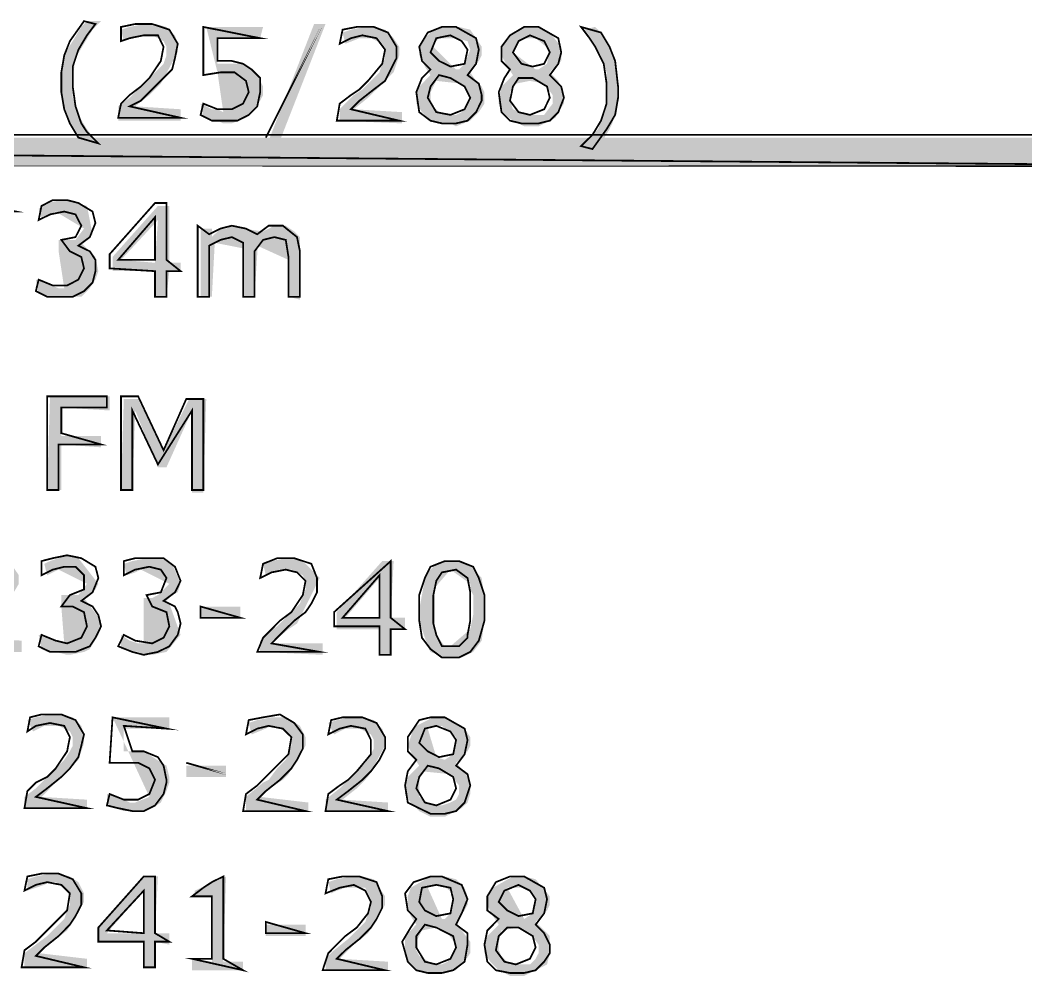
# Model space of a CAD drawing. Header units: millimetres. Extents: x 688550 to 690417, y 7458888 to 7459543.
# Drawn here: x 689761.46 to 689787.7, y 7459309.09 to 7459334.01 of the extents above; entities that cross this region are included whole.
import ezdxf

# ---------------------------------------------------------------- set-up
doc = ezdxf.new("R2010")
doc.units = ezdxf.units.MM
doc.header["$LTSCALE"] = 3
doc.header["$MEASUREMENT"] = 0
doc.layers.add('H', color=7, linetype='Continuous')
doc.layers.add('P', color=7, linetype='Continuous')

msp = doc.modelspace()

# ---------------------------------------------------------------- hatches: boundary and pattern name
at = {"layer": 'H', "linetype": 'Continuous'}
for points in [[(689763.124, 7459330.796), (689762.977, 7459330.947), (689762.755, 7459331.317), (689762.608, 7459331.686), (689762.532, 7459332.132), (689762.532, 7459332.648), (689762.608, 7459333.093), (689762.683, 7459333.24), (689762.83, 7459333.463), (689763.053, 7459333.833), (689763.2, 7459333.984), (689763.569, 7459333.984), (689763.347, 7459333.761), (689763.124, 7459333.392), (689762.902, 7459333.018), (689762.83, 7459332.501), (689762.83, 7459332.203), (689762.83, 7459331.985), (689762.902, 7459331.762), (689762.977, 7459331.539), (689763.2, 7459331.166), (689763.498, 7459330.796), (689763.498, 7459330.796), (689763.124, 7459330.796)], [(689765.644, 7459331.388), (689764.015, 7459331.388), (689764.015, 7459331.762), (689764.313, 7459331.985), (689764.607, 7459332.279), (689764.829, 7459332.501), (689765.052, 7459332.724), (689765.199, 7459332.871), (689765.275, 7459333.093), (689765.275, 7459333.316), (689765.199, 7459333.463), (689764.905, 7459333.614), (689764.682, 7459333.614), (689764.535, 7459333.614), (689764.162, 7459333.463), (689764.09, 7459333.761), (689764.313, 7459333.833), (689764.682, 7459333.908), (689764.976, 7459333.908), (689765.275, 7459333.833), (689765.497, 7459333.614), (689765.569, 7459333.392), (689765.569, 7459333.169), (689765.128, 7459332.354), (689764.829, 7459332.056), (689764.46, 7459331.762), (689765.644, 7459331.686), (689765.644, 7459331.388)], [(689766.757, 7459331.317), (689766.606, 7459331.388), (689766.236, 7459331.464), (689766.165, 7459331.833), (689766.459, 7459331.686), (689766.606, 7459331.686), (689766.757, 7459331.611), (689766.606, 7459332.648), (689766.312, 7459333.833), (689767.795, 7459333.833), (689767.719, 7459333.539), (689766.606, 7459333.539), (689766.606, 7459332.871), (689766.98, 7459332.871), (689767.127, 7459332.871), (689767.274, 7459332.871), (689767.643, 7459332.577), (689767.795, 7459332.279), (689767.795, 7459332.056), (689767.719, 7459331.909), (689767.496, 7459331.611), (689767.349, 7459331.464), (689766.98, 7459331.317), (689766.757, 7459331.317)], [(689767.942, 7459330.872), (689769.126, 7459333.908), (689769.424, 7459333.908), (689768.236, 7459330.872), (689767.942, 7459330.872)], [(689771.423, 7459331.317), (689769.794, 7459331.388), (689769.794, 7459331.686), (689770.016, 7459331.909), (689770.163, 7459332.056), (689770.386, 7459332.203), (689770.609, 7459332.426), (689770.831, 7459332.648), (689770.903, 7459332.871), (689770.978, 7459333.018), (689770.978, 7459333.24), (689770.903, 7459333.392), (689770.609, 7459333.539), (689770.462, 7459333.539), (689770.31, 7459333.539), (689769.941, 7459333.392), (689769.869, 7459333.686), (689770.088, 7459333.761), (689770.462, 7459333.833), (689770.684, 7459333.833), (689770.978, 7459333.761), (689771.201, 7459333.539), (689771.348, 7459333.316), (689771.348, 7459333.093), (689771.276, 7459332.871), (689771.201, 7459332.648), (689770.756, 7459332.203), (689770.533, 7459331.985), (689770.163, 7459331.686), (689771.423, 7459331.611), (689771.423, 7459331.317)], [(689772.83, 7459331.241), (689772.683, 7459331.317), (689772.461, 7459331.317), (689772.163, 7459331.388), (689771.94, 7459331.611), (689771.793, 7459331.833), (689771.793, 7459332.132), (689771.869, 7459332.279), (689772.163, 7459332.577), (689772.314, 7459332.426), (689772.163, 7459332.132), (689772.163, 7459331.909), (689772.238, 7459331.762), (689772.385, 7459331.611), (689772.536, 7459331.539), (689772.83, 7459331.539), (689772.977, 7459331.611), (689773.2, 7459331.909), (689773.2, 7459332.056), (689772.977, 7459332.354), (689772.314, 7459332.426), (689772.163, 7459332.577), (689772.016, 7459332.799), (689771.869, 7459333.093), (689771.869, 7459333.316), (689772.016, 7459333.539), (689772.238, 7459333.761), (689772.536, 7459333.833), (689772.683, 7459333.833), (689772.906, 7459333.833), (689773.2, 7459333.761), (689773.351, 7459333.539), (689773.498, 7459333.316), (689773.498, 7459333.093), (689773.423, 7459332.946), (689773.2, 7459332.648), (689773.053, 7459332.871), (689773.2, 7459333.24), (689773.129, 7459333.463), (689772.83, 7459333.539), (689772.608, 7459333.539), (689772.385, 7459333.539), (689772.314, 7459333.463), (689772.238, 7459333.316), (689772.83, 7459332.724), (689772.906, 7459332.724), (689773.053, 7459332.871), (689773.2, 7459332.648), (689773.351, 7459332.426), (689773.498, 7459332.279), (689773.57, 7459332.132), (689773.57, 7459331.833), (689773.423, 7459331.611), (689773.2, 7459331.388), (689772.83, 7459331.241)], [(689774.607, 7459331.241), (689774.313, 7459331.388), (689774.015, 7459331.611), (689773.943, 7459331.833), (689773.943, 7459331.985), (689774.015, 7459332.279), (689774.313, 7459332.577), (689774.389, 7459332.354), (689774.237, 7459332.132), (689774.237, 7459331.909), (689774.313, 7459331.686), (689774.683, 7459331.539), (689774.83, 7459331.539), (689774.905, 7459331.539), (689775.128, 7459331.539), (689775.35, 7459331.833), (689775.35, 7459332.056), (689775.128, 7459332.354), (689774.758, 7459332.426), (689774.389, 7459332.354), (689774.313, 7459332.577), (689774.166, 7459332.799), (689774.015, 7459333.093), (689774.015, 7459333.316), (689774.166, 7459333.539), (689774.389, 7459333.686), (689774.607, 7459333.833), (689774.981, 7459333.833), (689775.275, 7459333.686), (689775.573, 7459333.316), (689775.573, 7459333.093), (689775.573, 7459332.946), (689775.275, 7459332.648), (689775.203, 7459332.871), (689775.275, 7459333.24), (689774.905, 7459333.539), (689774.683, 7459333.539), (689774.536, 7459333.539), (689774.313, 7459333.169), (689774.905, 7459332.724), (689774.981, 7459332.724), (689775.203, 7459332.871), (689775.275, 7459332.648), (689775.497, 7459332.426), (689775.644, 7459332.056), (689775.644, 7459331.833), (689775.497, 7459331.611), (689775.422, 7459331.464), (689775.275, 7459331.388), (689774.981, 7459331.241), (689774.607, 7459331.241)], [(689776.09, 7459330.649), (689776.237, 7459330.872), (689776.535, 7459331.166), (689776.682, 7459331.611), (689776.757, 7459331.833), (689776.757, 7459332.056), (689776.757, 7459332.354), (689776.757, 7459332.648), (689776.682, 7459332.871), (689776.61, 7459333.093), (689776.388, 7459333.463), (689776.165, 7459333.761), (689776.459, 7459333.833), (689776.61, 7459333.686), (689776.833, 7459333.316), (689776.98, 7459332.946), (689777.056, 7459332.501), (689777.056, 7459331.985), (689776.98, 7459331.539), (689776.904, 7459331.317), (689776.833, 7459331.166), (689776.61, 7459330.796), (689776.459, 7459330.649), (689776.09, 7459330.649)], [(689794.019, 7459330.204), (689697.86, 7459330.947), (689794.019, 7459330.947), (689794.019, 7459330.204)], [(689697.86, 7459330.204), (689697.86, 7459330.947), (689794.019, 7459330.204), (689697.86, 7459330.204)], [(689762.461, 7459326.798), (689762.309, 7459326.798), (689761.94, 7459326.869), (689761.868, 7459327.243), (689762.087, 7459327.167), (689762.461, 7459327.02), (689762.608, 7459327.02), (689762.461, 7459327.982), (689762.461, 7459328.28), (689762.683, 7459328.28), (689762.902, 7459328.28), (689763.124, 7459328.574), (689762.385, 7459329.019), (689762.238, 7459328.944), (689762.015, 7459328.872), (689761.94, 7459329.095), (689762.162, 7459329.242), (689762.532, 7459329.318), (689762.755, 7459329.318), (689762.902, 7459329.242), (689763.2, 7459329.166), (689763.347, 7459328.427), (689763.2, 7459328.28), (689763.053, 7459328.205), (689763.422, 7459327.835), (689763.498, 7459327.465), (689763.422, 7459327.243), (689763.275, 7459327.02), (689763.053, 7459326.798), (689762.683, 7459326.798), (689762.461, 7459326.798)], [(689764.976, 7459326.798), (689764.976, 7459327.465), (689763.868, 7459327.465), (689763.868, 7459327.835), (689764.09, 7459327.759), (689764.976, 7459327.684), (689765.052, 7459328.797), (689764.09, 7459327.759), (689763.868, 7459327.835), (689765.052, 7459329.166), (689765.35, 7459329.166), (689765.35, 7459327.684), (689765.644, 7459327.684), (689765.644, 7459327.465), (689765.35, 7459327.465), (689765.275, 7459326.798), (689764.976, 7459326.798)], [(689768.756, 7459326.722), (689768.458, 7459326.798), (689768.458, 7459327.759), (689767.643, 7459328.129), (689767.643, 7459327.906), (689767.572, 7459326.798), (689767.274, 7459326.798), (689767.274, 7459328.058), (689766.535, 7459328.205), (689766.459, 7459326.798), (689766.165, 7459326.798), (689766.165, 7459328.574), (689766.459, 7459328.574), (689766.459, 7459328.352), (689766.682, 7459328.574), (689766.829, 7459328.574), (689766.98, 7459328.65), (689767.274, 7459328.574), (689767.795, 7459328.499), (689768.089, 7459328.65), (689768.387, 7459328.65), (689768.609, 7459328.499), (689768.756, 7459328.352), (689768.756, 7459328.058), (689768.756, 7459326.722)], [(689762.162, 7459321.758), (689762.238, 7459324.202), (689763.792, 7459324.202), (689763.792, 7459323.832), (689762.532, 7459323.908), (689762.532, 7459323.165), (689763.569, 7459323.165), (689763.569, 7459322.871), (689762.532, 7459322.946), (689762.532, 7459321.758), (689762.162, 7459321.758)], [(689766.236, 7459321.686), (689765.942, 7459321.686), (689765.942, 7459323.832), (689765.275, 7459322.35), (689765.052, 7459322.35), (689764.46, 7459323.832), (689764.384, 7459321.758), (689764.09, 7459321.758), (689764.162, 7459324.131), (689764.535, 7459324.131), (689765.199, 7459322.795), (689765.867, 7459324.131), (689766.312, 7459324.131), (689766.236, 7459321.686)], [(689761.495, 7459317.537), (689759.865, 7459317.537), (689759.865, 7459317.906), (689760.088, 7459318.129), (689760.457, 7459318.427), (689760.68, 7459318.65), (689760.902, 7459318.868), (689760.978, 7459319.019), (689761.054, 7459319.242), (689761.054, 7459319.464), (689760.978, 7459319.611), (689760.68, 7459319.758), (689760.533, 7459319.758), (689760.386, 7459319.758), (689760.163, 7459319.683), (689760.016, 7459319.611), (689759.941, 7459319.905), (689760.163, 7459319.981), (689760.533, 7459320.057), (689760.755, 7459320.057), (689761.054, 7459319.905), (689761.272, 7459319.758), (689761.423, 7459319.536), (689761.423, 7459319.313), (689760.902, 7459318.427), (689760.608, 7459318.204), (689760.235, 7459317.906), (689761.495, 7459317.831), (689761.495, 7459317.537)], [(689762.683, 7459317.461), (689762.385, 7459317.537), (689762.162, 7459317.537), (689762.015, 7459317.612), (689761.94, 7459317.982), (689762.238, 7459317.906), (689762.608, 7459317.759), (689762.532, 7459318.721), (689762.532, 7459319.019), (689762.755, 7459319.019), (689762.977, 7459319.019), (689763.2, 7459319.313), (689762.461, 7459319.683), (689762.162, 7459319.536), (689762.087, 7459319.834), (689762.238, 7459319.905), (689762.683, 7459320.057), (689762.83, 7459320.057), (689762.977, 7459319.981), (689763.498, 7459319.313), (689763.422, 7459319.166), (689763.275, 7459319.019), (689763.124, 7459318.944), (689763.569, 7459318.351), (689763.569, 7459318.204), (689763.498, 7459317.982), (689763.275, 7459317.612), (689763.124, 7459317.537), (689762.755, 7459317.461), (689762.683, 7459317.461)], [(689764.682, 7459317.461), (689764.535, 7459317.537), (689764.09, 7459317.612), (689764.09, 7459317.982), (689764.313, 7459317.831), (689764.535, 7459317.759), (689764.682, 7459317.759), (689764.682, 7459318.721), (689764.682, 7459318.944), (689764.905, 7459318.944), (689765.052, 7459319.019), (689765.35, 7459319.313), (689764.607, 7459319.683), (689764.46, 7459319.611), (689764.237, 7459319.536), (689764.162, 7459319.834), (689764.384, 7459319.905), (689764.754, 7459319.981), (689764.976, 7459319.981), (689765.128, 7459319.981), (689765.422, 7459319.834), (689765.644, 7459319.313), (689765.569, 7459319.091), (689765.422, 7459319.019), (689765.275, 7459318.868), (689765.35, 7459318.797), (689765.644, 7459317.982), (689765.275, 7459317.537), (689764.905, 7459317.461), (689764.682, 7459317.461)], [(689769.349, 7459317.461), (689767.719, 7459317.537), (689767.719, 7459317.831), (689767.942, 7459318.053), (689768.164, 7459318.204), (689768.311, 7459318.351), (689768.534, 7459318.574), (689768.756, 7459318.797), (689768.832, 7459319.019), (689768.903, 7459319.166), (689768.903, 7459319.389), (689768.832, 7459319.536), (689768.534, 7459319.683), (689768.387, 7459319.683), (689768.236, 7459319.683), (689768.017, 7459319.611), (689767.866, 7459319.536), (689767.795, 7459319.834), (689768.017, 7459319.905), (689768.387, 7459319.981), (689768.681, 7459319.981), (689768.903, 7459319.834), (689769.273, 7459319.464), (689768.681, 7459318.276), (689768.458, 7459318.129), (689768.017, 7459317.759), (689769.349, 7459317.759), (689769.349, 7459317.461)], [(689771.125, 7459317.461), (689770.831, 7459317.461), (689770.831, 7459318.129), (689770.831, 7459318.427), (689770.831, 7459319.464), (689769.941, 7459318.427), (689770.831, 7459318.427), (689770.831, 7459318.129), (689769.718, 7459318.129), (689769.718, 7459318.574), (689770.903, 7459319.905), (689771.201, 7459319.905), (689771.125, 7459318.427), (689771.499, 7459318.427), (689771.499, 7459318.129), (689771.125, 7459318.129), (689771.125, 7459317.461)], [(689772.536, 7459317.39), (689772.536, 7459317.684), (689772.683, 7459317.684), (689773.2, 7459318.129), (689773.276, 7459318.498), (689773.276, 7459319.019), (689773.2, 7459319.166), (689773.2, 7459319.313), (689772.683, 7459319.683), (689772.238, 7459319.166), (689772.238, 7459318.797), (689772.238, 7459318.276), (689772.314, 7459317.982), (689772.536, 7459317.684), (689772.536, 7459317.39), (689772.163, 7459317.537), (689772.091, 7459317.684), (689772.016, 7459317.906), (689771.869, 7459318.351), (689771.869, 7459318.65), (689771.94, 7459319.019), (689772.016, 7459319.464), (689772.091, 7459319.611), (689772.238, 7459319.758), (689772.536, 7459319.905), (689772.977, 7459319.905), (689773.276, 7459319.758), (689773.351, 7459319.611), (689773.498, 7459319.464), (689773.57, 7459318.944), (689773.57, 7459318.65), (689773.57, 7459318.351), (689773.498, 7459317.831), (689773.276, 7459317.537), (689772.977, 7459317.39), (689772.536, 7459317.39)], [(689767.202, 7459318.427), (689766.165, 7459318.427), (689766.165, 7459318.721), (689767.202, 7459318.721), (689767.202, 7459318.427)], [(689763.2, 7459313.463), (689761.57, 7459313.463), (689761.57, 7459313.757), (689761.868, 7459313.979), (689762.015, 7459314.13), (689762.162, 7459314.277), (689762.385, 7459314.5), (689762.608, 7459314.723), (689762.755, 7459314.945), (689762.83, 7459315.092), (689762.83, 7459315.315), (689762.755, 7459315.462), (689762.461, 7459315.609), (689762.238, 7459315.609), (689762.087, 7459315.609), (689761.793, 7459315.462), (689761.646, 7459315.76), (689761.868, 7459315.831), (689762.238, 7459315.907), (689762.532, 7459315.907), (689762.83, 7459315.831), (689763.053, 7459315.609), (689763.124, 7459315.386), (689763.124, 7459315.164), (689763.053, 7459314.945), (689762.977, 7459314.723), (689762.532, 7459314.277), (689762.385, 7459314.13), (689762.015, 7459313.757), (689763.2, 7459313.685), (689763.2, 7459313.463)], [(689764.313, 7459313.387), (689764.162, 7459313.387), (689763.721, 7459313.534), (689763.721, 7459313.832), (689764.015, 7459313.757), (689764.162, 7459313.685), (689764.313, 7459313.61), (689764.46, 7459313.61), (689764.829, 7459313.757), (689763.868, 7459315.831), (689765.35, 7459315.831), (689765.35, 7459315.537), (689764.162, 7459315.537), (689764.162, 7459314.945), (689764.535, 7459314.945), (689764.682, 7459314.945), (689765.275, 7459314.571), (689765.35, 7459314.277), (689765.35, 7459314.13), (689765.275, 7459313.908), (689765.199, 7459313.757), (689765.128, 7459313.61), (689764.905, 7459313.463), (689764.535, 7459313.387), (689764.313, 7459313.387)], [(689768.979, 7459313.387), (689767.349, 7459313.387), (689767.349, 7459313.757), (689767.795, 7459314.13), (689767.942, 7459314.202), (689768.164, 7459314.5), (689768.387, 7459314.723), (689768.458, 7459314.87), (689768.534, 7459315.092), (689768.534, 7459315.239), (689768.458, 7459315.386), (689768.164, 7459315.609), (689768.017, 7459315.609), (689767.866, 7459315.537), (689767.496, 7459315.386), (689767.421, 7459315.684), (689767.643, 7459315.76), (689768.017, 7459315.831), (689768.311, 7459315.831), (689768.534, 7459315.76), (689768.756, 7459315.609), (689768.903, 7459315.315), (689768.903, 7459315.092), (689768.458, 7459314.349), (689768.311, 7459314.202), (689768.089, 7459314.055), (689767.719, 7459313.757), (689768.979, 7459313.61), (689768.979, 7459313.387)], [(689771.054, 7459313.387), (689769.424, 7459313.387), (689769.424, 7459313.685), (689769.794, 7459313.979), (689770.016, 7459314.202), (689770.239, 7459314.424), (689770.462, 7459314.647), (689770.609, 7459314.87), (689770.684, 7459315.017), (689770.684, 7459315.239), (689770.609, 7459315.386), (689770.31, 7459315.537), (689770.088, 7459315.537), (689769.941, 7459315.537), (689769.647, 7459315.386), (689769.496, 7459315.684), (689769.718, 7459315.76), (689770.088, 7459315.831), (689770.386, 7459315.831), (689770.684, 7459315.76), (689770.903, 7459315.537), (689770.978, 7459315.315), (689770.978, 7459315.092), (689770.533, 7459314.277), (689770.239, 7459313.979), (689769.869, 7459313.685), (689771.054, 7459313.61), (689771.054, 7459313.387)], [(689772.163, 7459313.24), (689771.869, 7459313.387), (689771.646, 7459313.61), (689771.499, 7459313.832), (689771.499, 7459314.13), (689771.57, 7459314.277), (689771.869, 7459314.571), (689771.94, 7459314.424), (689771.869, 7459314.277), (689771.869, 7459314.13), (689771.869, 7459313.757), (689772.091, 7459313.61), (689772.238, 7459313.534), (689772.461, 7459313.534), (689772.683, 7459313.61), (689772.83, 7459313.685), (689772.906, 7459313.832), (689772.906, 7459314.055), (689772.683, 7459314.349), (689771.94, 7459314.424), (689771.869, 7459314.571), (689771.722, 7459314.794), (689771.57, 7459315.092), (689771.722, 7459315.537), (689771.793, 7459315.609), (689772.238, 7459315.831), (689772.536, 7459315.831), (689772.83, 7459315.684), (689773.053, 7459315.537), (689773.2, 7459315.315), (689773.2, 7459315.092), (689773.129, 7459314.945), (689772.83, 7459314.647), (689772.755, 7459314.87), (689772.83, 7459315.315), (689772.461, 7459315.609), (689772.238, 7459315.609), (689772.091, 7459315.537), (689772.314, 7459314.794), (689772.536, 7459314.723), (689772.536, 7459314.723), (689772.755, 7459314.87), (689772.83, 7459314.647), (689773.053, 7459314.424), (689773.129, 7459314.277), (689773.2, 7459314.13), (689773.2, 7459313.832), (689773.129, 7459313.61), (689772.977, 7459313.463), (689772.83, 7459313.387), (689772.536, 7459313.24), (689772.163, 7459313.24)], [(689766.829, 7459314.277), (689765.791, 7459314.277), (689765.791, 7459314.571), (689766.829, 7459314.571), (689766.829, 7459314.277)], [(689763.2, 7459309.313), (689761.57, 7459309.313), (689761.57, 7459309.683), (689761.868, 7459309.905), (689762.162, 7459310.128), (689762.385, 7459310.35), (689762.608, 7459310.573), (689762.683, 7459310.796), (689762.755, 7459310.943), (689762.755, 7459311.165), (689762.683, 7459311.312), (689762.385, 7459311.535), (689762.238, 7459311.535), (689762.087, 7459311.463), (689761.646, 7459311.312), (689761.646, 7459311.61), (689761.868, 7459311.682), (689762.238, 7459311.757), (689762.461, 7459311.757), (689762.755, 7459311.682), (689762.977, 7459311.535), (689763.124, 7459311.241), (689763.124, 7459311.018), (689762.683, 7459310.275), (689762.309, 7459309.981), (689761.94, 7459309.683), (689763.2, 7459309.536), (689763.2, 7459309.313)], [(689764.682, 7459309.313), (689764.682, 7459309.981), (689763.498, 7459309.981), (689763.498, 7459310.35), (689763.721, 7459310.203), (689764.682, 7459310.203), (689764.682, 7459311.312), (689763.721, 7459310.203), (689763.498, 7459310.35), (689764.682, 7459311.682), (689765.052, 7459311.682), (689764.976, 7459310.203), (689765.35, 7459310.203), (689765.35, 7459309.905), (689764.976, 7459309.981), (689764.976, 7459309.313), (689764.682, 7459309.313)], [(689767.274, 7459309.237), (689765.942, 7459309.237), (689765.942, 7459309.536), (689766.459, 7459309.46), (689766.459, 7459311.165), (689766.014, 7459311.165), (689766.014, 7459311.312), (689766.829, 7459311.682), (689766.757, 7459309.46), (689767.274, 7459309.46), (689767.274, 7459309.237)], [(689771.054, 7459309.237), (689769.424, 7459309.237), (689769.424, 7459309.536), (689769.647, 7459309.758), (689770.016, 7459310.052), (689770.239, 7459310.275), (689770.462, 7459310.497), (689770.533, 7459310.72), (689770.609, 7459310.867), (689770.609, 7459311.09), (689770.533, 7459311.241), (689770.462, 7459311.388), (689770.239, 7459311.388), (689769.941, 7459311.388), (689769.718, 7459311.312), (689769.571, 7459311.241), (689769.496, 7459311.535), (689769.718, 7459311.61), (689770.088, 7459311.682), (689770.386, 7459311.682), (689770.684, 7459311.61), (689770.831, 7459311.388), (689770.978, 7459311.165), (689770.978, 7459310.943), (689770.533, 7459310.203), (689770.163, 7459309.905), (689769.794, 7459309.536), (689771.054, 7459309.46), (689771.054, 7459309.237)], [(689772.091, 7459309.166), (689771.793, 7459309.237), (689771.57, 7459309.46), (689771.499, 7459309.758), (689771.499, 7459309.981), (689771.499, 7459310.128), (689771.793, 7459310.426), (689771.94, 7459310.275), (689771.793, 7459309.981), (689771.793, 7459309.758), (689771.869, 7459309.611), (689772.238, 7459309.389), (689772.314, 7459309.389), (689772.461, 7459309.389), (689772.608, 7459309.46), (689772.83, 7459309.758), (689772.83, 7459309.905), (689772.608, 7459310.203), (689772.314, 7459310.35), (689771.94, 7459310.275), (689771.793, 7459310.426), (689771.646, 7459310.649), (689771.57, 7459310.943), (689771.57, 7459311.165), (689771.646, 7459311.388), (689772.163, 7459311.682), (689772.536, 7459311.682), (689772.83, 7459311.61), (689773.053, 7459311.388), (689773.129, 7459311.165), (689773.129, 7459310.943), (689773.053, 7459310.796), (689772.83, 7459310.497), (689772.683, 7459310.72), (689772.755, 7459311.241), (689772.461, 7459311.463), (689772.238, 7459311.463), (689772.091, 7459311.388), (689772.461, 7459310.573), (689772.536, 7459310.573), (689772.683, 7459310.72), (689772.83, 7459310.497), (689772.977, 7459310.275), (689773.2, 7459309.981), (689773.2, 7459309.683), (689773.053, 7459309.46), (689772.83, 7459309.237), (689772.536, 7459309.166), (689772.091, 7459309.166)], [(689774.237, 7459309.09), (689773.943, 7459309.237), (689773.721, 7459309.46), (689773.57, 7459309.683), (689773.57, 7459309.83), (689773.645, 7459310.128), (689773.943, 7459310.426), (689774.015, 7459310.275), (689773.943, 7459309.981), (689773.943, 7459309.758), (689774.015, 7459309.611), (689774.166, 7459309.46), (689774.313, 7459309.389), (689774.536, 7459309.389), (689774.758, 7459309.389), (689774.905, 7459309.536), (689774.981, 7459309.683), (689774.981, 7459309.905), (689774.758, 7459310.203), (689774.46, 7459310.35), (689774.015, 7459310.275), (689773.943, 7459310.426), (689773.792, 7459310.649), (689773.645, 7459310.943), (689773.645, 7459311.165), (689773.792, 7459311.388), (689774.313, 7459311.682), (689774.607, 7459311.682), (689774.905, 7459311.61), (689775.275, 7459311.165), (689775.275, 7459310.943), (689775.203, 7459310.796), (689774.905, 7459310.497), (689774.83, 7459310.72), (689774.905, 7459311.09), (689774.83, 7459311.241), (689774.536, 7459311.388), (689774.389, 7459311.388), (689774.166, 7459311.388), (689774.607, 7459310.573), (689774.607, 7459310.573), (689774.83, 7459310.72), (689774.905, 7459310.497), (689775.128, 7459310.275), (689775.275, 7459310.128), (689775.275, 7459309.981), (689775.275, 7459309.683), (689775.203, 7459309.389), (689775.052, 7459309.313), (689774.905, 7459309.237), (689774.607, 7459309.09), (689774.237, 7459309.09)], [(689767.866, 7459310.128), (689767.866, 7459310.426), (689768.903, 7459310.426), (689768.903, 7459310.128), (689767.866, 7459310.128)]]:
    msp.add_hatch(color=256, dxfattribs=at).paths.add_polyline_path(points)

# ---------------------------------------------------------------- linework, layer by layer
at = {"layer": 'P', "const_width": 0.0462}
for points in [[(689763.498, 7459330.796), (689763.2, 7459331.094), (689763.053, 7459331.317), (689762.902, 7459331.762), (689762.83, 7459332.279), (689762.83, 7459332.799), (689762.977, 7459333.24), (689763.2, 7459333.614), (689763.422, 7459333.908), (689763.124, 7459333.984), (689762.755, 7459333.463), (689762.608, 7459333.093), (689762.532, 7459332.648), (689762.532, 7459332.132), (689762.608, 7459331.686), (689762.755, 7459331.317), (689762.977, 7459330.947), (689763.498, 7459330.796), (689763.498, 7459330.796)], [(689765.644, 7459331.464), (689764.313, 7459331.762), (689764.607, 7459331.909), (689764.976, 7459332.279), (689765.199, 7459332.501), (689765.422, 7459332.724), (689765.497, 7459333.018), (689765.569, 7459333.392), (689765.35, 7459333.761), (689764.905, 7459333.908), (689764.46, 7459333.908), (689764.09, 7459333.833), (689764.09, 7459333.463), (689764.313, 7459333.539), (689764.682, 7459333.614), (689765.052, 7459333.614), (689765.199, 7459333.316), (689765.128, 7459332.946), (689764.829, 7459332.501), (689764.607, 7459332.279), (689764.313, 7459332.056), (689764.09, 7459331.833), (689764.015, 7459331.464), (689765.644, 7459331.464), (689765.644, 7459331.464)], [(689767.719, 7459332.203), (689767.719, 7459332.501), (689767.496, 7459332.724), (689767.274, 7459332.871), (689766.98, 7459332.946), (689766.606, 7459332.946), (689766.606, 7459333.539), (689767.719, 7459333.539), (689766.236, 7459333.833), (689766.236, 7459332.577), (689766.682, 7459332.648), (689767.051, 7459332.648), (689767.349, 7459332.426), (689767.421, 7459332.132), (689767.274, 7459331.833), (689766.98, 7459331.686), (689766.606, 7459331.686), (689766.236, 7459331.833), (689766.165, 7459331.539), (689766.459, 7459331.388), (689766.829, 7459331.388), (689767.127, 7459331.388), (689767.421, 7459331.539), (689767.643, 7459331.762), (689767.719, 7459332.132), (689767.719, 7459332.203), (689767.719, 7459332.203)], [(689769.349, 7459333.908), (689767.866, 7459330.947), (689769.349, 7459333.908), (689769.349, 7459333.908)], [(689771.348, 7459331.388), (689770.088, 7459331.686), (689770.31, 7459331.909), (689770.684, 7459332.203), (689770.978, 7459332.426), (689771.125, 7459332.724), (689771.276, 7459333.018), (689771.276, 7459333.316), (689771.054, 7459333.686), (689770.684, 7459333.833), (689770.239, 7459333.833), (689769.869, 7459333.761), (689769.794, 7459333.392), (689770.088, 7459333.539), (689770.386, 7459333.614), (689770.756, 7459333.539), (689770.978, 7459333.24), (689770.903, 7459332.871), (689770.533, 7459332.426), (689770.31, 7459332.203), (689770.088, 7459332.056), (689769.794, 7459331.833), (689769.718, 7459331.388), (689771.348, 7459331.388), (689771.348, 7459331.388)], [(689773.498, 7459332.056), (689773.423, 7459332.354), (689773.129, 7459332.577), (689773.351, 7459332.871), (689773.423, 7459333.24), (689773.351, 7459333.539), (689772.83, 7459333.833), (689772.461, 7459333.833), (689772.091, 7459333.686), (689771.869, 7459333.316), (689771.94, 7459332.946), (689772.163, 7459332.724), (689771.94, 7459332.501), (689771.793, 7459332.132), (689771.869, 7459331.611), (689772.163, 7459331.388), (689772.461, 7459331.317), (689772.83, 7459331.317), (689773.129, 7459331.388), (689773.351, 7459331.611), (689773.498, 7459331.909), (689773.498, 7459332.056), (689773.498, 7459332.056)], [(689775.644, 7459331.985), (689775.573, 7459332.279), (689775.275, 7459332.577), (689775.497, 7459332.871), (689775.573, 7459333.169), (689775.497, 7459333.539), (689774.981, 7459333.833), (689774.607, 7459333.833), (689774.237, 7459333.614), (689774.015, 7459333.316), (689774.015, 7459332.946), (689774.237, 7459332.724), (689774.09, 7459332.501), (689773.943, 7459332.132), (689774.015, 7459331.611), (689774.237, 7459331.388), (689774.536, 7459331.317), (689774.981, 7459331.317), (689775.275, 7459331.388), (689775.497, 7459331.611), (689775.644, 7459331.985), (689775.644, 7459331.985)], [(689777.056, 7459332.279), (689776.98, 7459332.946), (689776.833, 7459333.316), (689776.61, 7459333.686), (689776.09, 7459333.833), (689776.312, 7459333.539), (689776.459, 7459333.316), (689776.682, 7459332.871), (689776.757, 7459332.354), (689776.757, 7459331.833), (689776.61, 7459331.388), (689776.388, 7459331.019), (689776.09, 7459330.725), (689776.388, 7459330.649), (689776.757, 7459331.166), (689776.98, 7459331.539), (689777.056, 7459331.985), (689777.056, 7459332.279), (689777.056, 7459332.279)], [(689773.129, 7459333.24), (689773.053, 7459332.871), (689772.683, 7459332.799), (689772.385, 7459332.946), (689772.163, 7459333.169), (689772.314, 7459333.539), (689772.683, 7459333.614), (689772.977, 7459333.463), (689773.129, 7459333.24), (689773.129, 7459333.24)], [(689775.275, 7459333.169), (689775.128, 7459332.871), (689774.83, 7459332.799), (689774.536, 7459332.871), (689774.313, 7459333.169), (689774.46, 7459333.463), (689774.758, 7459333.614), (689775.128, 7459333.463), (689775.275, 7459333.169), (689775.275, 7459333.169)], [(689773.2, 7459331.985), (689773.053, 7459331.686), (689772.683, 7459331.539), (689772.314, 7459331.611), (689772.091, 7459331.985), (689772.163, 7459332.279), (689772.385, 7459332.577), (689772.683, 7459332.501), (689773.053, 7459332.279), (689773.2, 7459331.985), (689773.2, 7459331.985)], [(689775.275, 7459331.985), (689775.128, 7459331.686), (689774.758, 7459331.539), (689774.46, 7459331.611), (689774.237, 7459331.909), (689774.313, 7459332.279), (689774.46, 7459332.501), (689774.83, 7459332.501), (689775.203, 7459332.279), (689775.275, 7459331.985), (689775.275, 7459331.985)], [(689794.019, 7459330.204), (689794.019, 7459331.019), (689697.86, 7459331.019), (689794.019, 7459330.204), (689794.019, 7459330.204)], [(689794.019, 7459330.204), (689697.86, 7459331.019), (689697.86, 7459330.204), (689794.019, 7459330.204), (689794.019, 7459330.204)], [(689760.163, 7459329.019), (689761.348, 7459329.019), (689759.865, 7459329.318)], [(689763.275, 7459327.982), (689762.977, 7459328.129), (689763.275, 7459328.352), (689763.422, 7459328.721), (689763.347, 7459329.019), (689762.977, 7459329.242), (689762.683, 7459329.318), (689762.309, 7459329.318), (689762.015, 7459329.166), (689761.94, 7459328.797), (689762.238, 7459328.944), (689762.608, 7459329.019), (689762.902, 7459328.944), (689763.053, 7459328.65), (689762.902, 7459328.352), (689762.532, 7459328.28), (689762.755, 7459327.982), (689763.053, 7459327.835), (689763.124, 7459327.537), (689762.977, 7459327.243), (689762.683, 7459327.092), (689762.309, 7459327.092), (689761.94, 7459327.243), (689761.868, 7459326.945), (689762.162, 7459326.798), (689762.461, 7459326.798), (689762.83, 7459326.798), (689763.124, 7459326.945), (689763.347, 7459327.167), (689763.422, 7459327.465), (689763.422, 7459327.759), (689763.275, 7459327.982), (689763.275, 7459327.982)], [(689765.644, 7459327.465), (689765.275, 7459327.759), (689765.275, 7459329.242), (689764.976, 7459329.242), (689763.792, 7459327.906), (689763.792, 7459327.537), (689764.976, 7459327.465), (689764.976, 7459326.798), (689765.275, 7459326.798), (689765.275, 7459327.465), (689765.644, 7459327.465), (689765.644, 7459327.465)], [(689764.976, 7459327.759), (689764.015, 7459327.759), (689764.976, 7459328.872), (689764.976, 7459327.759), (689764.976, 7459327.759)], [(689768.756, 7459326.798), (689768.756, 7459327.982), (689768.681, 7459328.352), (689768.311, 7459328.65), (689767.942, 7459328.65), (689767.643, 7459328.427), (689767.349, 7459328.574), (689766.98, 7459328.65), (689766.682, 7459328.574), (689766.388, 7459328.427), (689766.089, 7459328.65), (689766.089, 7459326.798), (689766.388, 7459326.798), (689766.388, 7459328.129), (689766.682, 7459328.28), (689766.98, 7459328.352), (689767.274, 7459328.205), (689767.274, 7459327.906), (689767.274, 7459326.798), (689767.572, 7459326.798), (689767.572, 7459327.982), (689767.795, 7459328.28), (689768.089, 7459328.352), (689768.387, 7459328.28), (689768.458, 7459327.835), (689768.458, 7459326.798), (689768.756, 7459326.798), (689768.756, 7459326.798)], [(689763.721, 7459323.908), (689763.721, 7459324.202), (689762.162, 7459324.202), (689762.162, 7459321.758), (689762.461, 7459321.758), (689762.461, 7459322.946), (689763.569, 7459322.946), (689762.532, 7459323.24), (689762.532, 7459323.908), (689763.721, 7459323.908), (689763.721, 7459323.908)], [(689766.236, 7459321.758), (689766.236, 7459324.131), (689765.791, 7459324.131), (689765.199, 7459322.795), (689764.535, 7459324.202), (689764.09, 7459324.202), (689764.09, 7459321.758), (689764.384, 7459321.758), (689764.384, 7459323.832), (689765.052, 7459322.425), (689765.942, 7459323.832), (689765.942, 7459321.758), (689766.236, 7459321.758), (689766.236, 7459321.758)], [(689763.347, 7459318.721), (689763.053, 7459318.868), (689763.347, 7459319.091), (689763.498, 7459319.464), (689763.422, 7459319.758), (689763.053, 7459319.981), (689762.683, 7459320.057), (689762.309, 7459319.981), (689762.015, 7459319.905), (689762.015, 7459319.536), (689762.309, 7459319.683), (689762.608, 7459319.758), (689762.902, 7459319.758), (689763.124, 7459319.536), (689763.124, 7459319.166), (689762.755, 7459319.019), (689762.532, 7459318.721), (689762.83, 7459318.721), (689763.124, 7459318.574), (689763.2, 7459318.204), (689763.053, 7459317.906), (689762.683, 7459317.759), (689762.385, 7459317.831), (689762.015, 7459317.982), (689761.94, 7459317.684), (689762.238, 7459317.537), (689762.532, 7459317.537), (689762.902, 7459317.537), (689763.275, 7459317.684), (689763.422, 7459317.906), (689763.569, 7459318.204), (689763.498, 7459318.498), (689763.347, 7459318.721), (689763.347, 7459318.721)], [(689765.497, 7459318.721), (689765.199, 7459318.868), (689765.497, 7459319.091), (689765.644, 7459319.389), (689765.497, 7459319.758), (689765.199, 7459319.981), (689764.829, 7459319.981), (689764.46, 7459319.981), (689764.162, 7459319.905), (689764.162, 7459319.536), (689764.46, 7459319.683), (689764.829, 7459319.758), (689765.128, 7459319.683), (689765.275, 7459319.464), (689765.128, 7459319.091), (689764.754, 7459319.019), (689764.905, 7459318.721), (689765.275, 7459318.574), (689765.35, 7459318.204), (689765.199, 7459317.906), (689764.905, 7459317.759), (689764.46, 7459317.831), (689764.162, 7459317.982), (689764.015, 7459317.684), (689764.384, 7459317.537), (689764.682, 7459317.461), (689765.052, 7459317.537), (689765.35, 7459317.684), (689765.569, 7459317.982), (689765.644, 7459318.276), (689765.569, 7459318.574), (689765.497, 7459318.721), (689765.497, 7459318.721)], [(689769.273, 7459317.537), (689768.017, 7459317.759), (689768.236, 7459317.982), (689768.609, 7459318.351), (689768.903, 7459318.574), (689769.055, 7459318.797), (689769.202, 7459319.091), (689769.202, 7459319.464), (689769.055, 7459319.834), (689768.609, 7459319.981), (689768.164, 7459319.981), (689767.795, 7459319.834), (689767.719, 7459319.464), (689768.017, 7459319.611), (689768.387, 7459319.683), (689768.681, 7459319.611), (689768.903, 7459319.389), (689768.832, 7459319.019), (689768.534, 7459318.574), (689768.236, 7459318.351), (689768.017, 7459318.129), (689767.795, 7459317.906), (689767.643, 7459317.537), (689769.273, 7459317.537), (689769.273, 7459317.537)], [(689771.499, 7459318.129), (689771.125, 7459318.427), (689771.125, 7459319.905), (689769.647, 7459318.574), (689769.647, 7459318.204), (689770.831, 7459318.204), (689770.831, 7459317.461), (689771.125, 7459317.461), (689771.125, 7459318.129), (689771.499, 7459318.129), (689771.499, 7459318.129)], [(689773.57, 7459318.65), (689773.57, 7459319.019), (689773.423, 7459319.464), (689773.276, 7459319.758), (689772.906, 7459319.905), (689772.536, 7459319.905), (689772.163, 7459319.758), (689772.016, 7459319.464), (689771.869, 7459319.019), (689771.869, 7459318.721), (689771.869, 7459318.351), (689771.94, 7459317.906), (689772.163, 7459317.612), (689772.461, 7459317.39), (689772.906, 7459317.39), (689773.2, 7459317.537), (689773.423, 7459317.831), (689773.57, 7459318.351), (689773.57, 7459318.65), (689773.57, 7459318.65)], [(689770.831, 7459318.427), (689769.869, 7459318.427), (689770.831, 7459319.536), (689770.831, 7459318.427), (689770.831, 7459318.427)], [(689773.129, 7459317.906), (689772.906, 7459317.684), (689772.461, 7459317.684), (689772.314, 7459317.982), (689772.238, 7459318.276), (689772.238, 7459318.574), (689772.238, 7459319.019), (689772.314, 7459319.389), (689772.461, 7459319.611), (689772.83, 7459319.683), (689773.129, 7459319.464), (689773.2, 7459319.091), (689773.2, 7459318.797), (689773.2, 7459318.351), (689773.129, 7459317.982), (689773.129, 7459317.906), (689773.129, 7459317.906)], [(689767.202, 7459318.427), (689766.165, 7459318.721), (689766.165, 7459318.427), (689767.202, 7459318.427), (689767.202, 7459318.427)], [(689763.2, 7459313.463), (689761.868, 7459313.757), (689762.162, 7459313.979), (689762.532, 7459314.277), (689762.755, 7459314.5), (689762.977, 7459314.794), (689763.053, 7459315.092), (689763.124, 7459315.386), (689762.902, 7459315.76), (689762.532, 7459315.907), (689762.015, 7459315.907), (689761.717, 7459315.831), (689761.646, 7459315.462), (689761.868, 7459315.609), (689762.238, 7459315.684), (689762.608, 7459315.609), (689762.755, 7459315.315), (689762.683, 7459314.945), (689762.385, 7459314.5), (689762.162, 7459314.277), (689761.868, 7459314.13), (689761.646, 7459313.908), (689761.57, 7459313.463), (689763.2, 7459313.463), (689763.2, 7459313.463)], [(689768.903, 7459313.387), (689767.643, 7459313.685), (689767.866, 7459313.908), (689768.236, 7459314.202), (689768.534, 7459314.5), (689768.681, 7459314.723), (689768.832, 7459315.017), (689768.832, 7459315.386), (689768.609, 7459315.684), (689768.236, 7459315.907), (689767.795, 7459315.831), (689767.421, 7459315.76), (689767.349, 7459315.386), (689767.643, 7459315.537), (689767.942, 7459315.609), (689768.311, 7459315.537), (689768.534, 7459315.315), (689768.458, 7459314.87), (689768.089, 7459314.5), (689767.866, 7459314.277), (689767.643, 7459314.055), (689767.349, 7459313.832), (689767.274, 7459313.387), (689768.903, 7459313.387), (689768.903, 7459313.387)], [(689765.275, 7459314.202), (689765.199, 7459314.571), (689765.052, 7459314.794), (689764.682, 7459314.945), (689764.384, 7459314.945), (689764.162, 7459315.609), (689765.275, 7459315.537), (689763.868, 7459315.831), (689763.792, 7459314.647), (689764.09, 7459314.647), (689764.535, 7459314.647), (689764.829, 7459314.5), (689764.976, 7459314.202), (689764.829, 7459313.832), (689764.535, 7459313.685), (689764.162, 7459313.685), (689763.792, 7459313.832), (689763.721, 7459313.534), (689764.015, 7459313.463), (689764.384, 7459313.387), (689764.682, 7459313.387), (689764.976, 7459313.534), (689765.199, 7459313.832), (689765.275, 7459314.13), (689765.275, 7459314.202), (689765.275, 7459314.202)], [(689771.054, 7459313.387), (689769.718, 7459313.685), (689770.016, 7459313.908), (689770.386, 7459314.202), (689770.609, 7459314.424), (689770.831, 7459314.723), (689770.978, 7459315.017), (689770.978, 7459315.315), (689770.756, 7459315.684), (689770.386, 7459315.831), (689769.869, 7459315.831), (689769.571, 7459315.76), (689769.496, 7459315.386), (689769.794, 7459315.537), (689770.088, 7459315.609), (689770.462, 7459315.537), (689770.609, 7459315.239), (689770.609, 7459314.87), (689770.239, 7459314.424), (689770.016, 7459314.202), (689769.794, 7459314.055), (689769.496, 7459313.832), (689769.424, 7459313.387), (689771.054, 7459313.387), (689771.054, 7459313.387)], [(689773.2, 7459314.055), (689773.129, 7459314.349), (689772.83, 7459314.571), (689773.053, 7459314.87), (689773.129, 7459315.239), (689773.053, 7459315.537), (689772.536, 7459315.831), (689772.163, 7459315.831), (689771.869, 7459315.76), (689771.57, 7459315.315), (689771.57, 7459314.945), (689771.793, 7459314.723), (689771.57, 7459314.424), (689771.499, 7459314.055), (689771.57, 7459313.61), (689772.163, 7459313.316), (689772.536, 7459313.316), (689772.83, 7459313.387), (689773.053, 7459313.61), (689773.2, 7459314.055), (689773.2, 7459314.055)], [(689772.83, 7459315.239), (689772.755, 7459314.87), (689772.385, 7459314.794), (689772.091, 7459314.945), (689771.869, 7459315.164), (689772.016, 7459315.537), (689772.314, 7459315.609), (689772.683, 7459315.462), (689772.83, 7459315.239), (689772.83, 7459315.239)], [(689766.829, 7459314.349), (689765.791, 7459314.647), (689766.829, 7459314.349), (689766.829, 7459314.349)], [(689772.83, 7459313.979), (689772.683, 7459313.685), (689772.314, 7459313.534), (689772.016, 7459313.61), (689771.793, 7459313.979), (689771.869, 7459314.277), (689772.091, 7459314.571), (689772.385, 7459314.5), (689772.755, 7459314.277), (689772.83, 7459313.979), (689772.83, 7459313.979)], [(689763.124, 7459309.313), (689761.868, 7459309.611), (689762.087, 7459309.83), (689762.461, 7459310.128), (689762.755, 7459310.426), (689762.902, 7459310.649), (689763.053, 7459310.943), (689763.053, 7459311.241), (689762.83, 7459311.61), (689762.461, 7459311.757), (689762.015, 7459311.757), (689761.646, 7459311.682), (689761.57, 7459311.312), (689761.868, 7459311.463), (689762.162, 7459311.535), (689762.532, 7459311.463), (689762.755, 7459311.241), (689762.683, 7459310.796), (689762.309, 7459310.426), (689762.087, 7459310.203), (689761.868, 7459309.981), (689761.57, 7459309.758), (689761.495, 7459309.313), (689763.124, 7459309.313), (689763.124, 7459309.313)], [(689767.274, 7459309.237), (689766.757, 7459309.536), (689766.757, 7459311.682), (689766.459, 7459311.535), (689766.236, 7459311.388), (689765.942, 7459311.165), (689766.459, 7459311.165), (689766.459, 7459309.536), (689765.942, 7459309.536), (689767.274, 7459309.237), (689767.274, 7459309.237)], [(689765.35, 7459309.981), (689764.976, 7459310.203), (689764.976, 7459311.682), (689764.682, 7459311.682), (689763.498, 7459310.35), (689763.498, 7459309.981), (689764.682, 7459309.981), (689764.682, 7459309.313), (689764.976, 7459309.313), (689764.976, 7459309.981), (689765.35, 7459309.981), (689765.35, 7459309.981)], [(689770.978, 7459309.237), (689769.718, 7459309.536), (689769.941, 7459309.758), (689770.31, 7459310.052), (689770.609, 7459310.35), (689770.756, 7459310.573), (689770.903, 7459310.867), (689770.903, 7459311.165), (689770.756, 7459311.535), (689770.31, 7459311.682), (689769.869, 7459311.682), (689769.496, 7459311.61), (689769.424, 7459311.241), (689769.794, 7459311.388), (689770.163, 7459311.463), (689770.462, 7459311.312), (689770.609, 7459311.018), (689770.533, 7459310.72), (689770.239, 7459310.35), (689769.941, 7459310.128), (689769.718, 7459309.905), (689769.496, 7459309.683), (689769.349, 7459309.237), (689770.978, 7459309.237), (689770.978, 7459309.237)], [(689773.129, 7459309.905), (689773.129, 7459310.203), (689772.83, 7459310.426), (689772.977, 7459310.72), (689773.129, 7459311.09), (689772.977, 7459311.463), (689772.461, 7459311.682), (689772.163, 7459311.682), (689771.722, 7459311.535), (689771.499, 7459311.241), (689771.57, 7459310.796), (689771.793, 7459310.573), (689771.646, 7459310.35), (689771.423, 7459309.981), (689771.57, 7459309.46), (689771.793, 7459309.237), (689772.091, 7459309.166), (689772.461, 7459309.166), (689772.755, 7459309.237), (689773.053, 7459309.46), (689773.129, 7459309.905), (689773.129, 7459309.905)], [(689772.755, 7459311.09), (689772.683, 7459310.72), (689772.314, 7459310.649), (689772.016, 7459310.796), (689771.869, 7459311.018), (689771.94, 7459311.388), (689772.314, 7459311.463), (689772.683, 7459311.388), (689772.755, 7459311.09), (689772.755, 7459311.09)], [(689775.275, 7459309.905), (689775.128, 7459310.203), (689774.905, 7459310.426), (689775.128, 7459310.72), (689775.203, 7459311.09), (689775.128, 7459311.388), (689774.607, 7459311.682), (689774.237, 7459311.682), (689773.868, 7459311.535), (689773.645, 7459311.165), (689773.645, 7459310.796), (689773.943, 7459310.573), (689773.645, 7459310.275), (689773.57, 7459309.905), (689773.645, 7459309.46), (689773.868, 7459309.237), (689774.237, 7459309.166), (689774.607, 7459309.166), (689774.905, 7459309.237), (689775.128, 7459309.46), (689775.275, 7459309.683), (689775.275, 7459309.905), (689775.275, 7459309.905)], [(689774.905, 7459311.09), (689774.83, 7459310.72), (689774.46, 7459310.649), (689774.166, 7459310.796), (689773.943, 7459311.018), (689774.09, 7459311.312), (689774.46, 7459311.463), (689774.758, 7459311.312), (689774.905, 7459311.09), (689774.905, 7459311.09)], [(689764.682, 7459310.203), (689763.721, 7459310.275), (689764.682, 7459311.312), (689764.682, 7459310.203), (689764.682, 7459310.203)], [(689768.903, 7459310.203), (689767.866, 7459310.497), (689767.866, 7459310.203), (689768.903, 7459310.203), (689768.903, 7459310.203)], [(689772.83, 7459309.83), (689772.683, 7459309.536), (689772.314, 7459309.389), (689772.016, 7459309.46), (689771.793, 7459309.83), (689771.793, 7459310.128), (689772.016, 7459310.426), (689772.314, 7459310.35), (689772.755, 7459310.128), (689772.83, 7459309.83), (689772.83, 7459309.83)], [(689774.905, 7459309.83), (689774.758, 7459309.536), (689774.389, 7459309.389), (689774.09, 7459309.46), (689773.868, 7459309.758), (689773.943, 7459310.128), (689774.166, 7459310.35), (689774.46, 7459310.35), (689774.83, 7459310.128), (689774.905, 7459309.83), (689774.905, 7459309.83)]]:
    msp.add_lwpolyline(points, dxfattribs=at)

doc.saveas('drawing.dxf')
